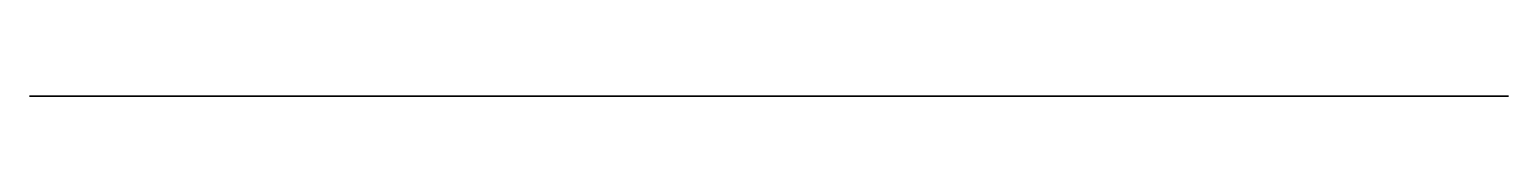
# Model space of a CAD drawing. Header units: centimetres. Extents: x -6.8 to 6.8, y 0 to 0.
import ezdxf

# ---------------------------------------------------------------- set-up
doc = ezdxf.new("R2010")
doc.units = ezdxf.units.CM
doc.header["$MEASUREMENT"] = 0
doc.layers.add('Motor Mount 2 v13_Sketch1', color=7, linetype='Continuous')

msp = doc.modelspace()

# ---------------------------------------------------------------- linework, layer by layer
at = {"layer": 'Motor Mount 2 v13_Sketch1'}
for p, q in [((-6.25, 0, -3.25), (-6.85, 0, -3.25)), ((-6.25, 0, -0.75), (-6.85, 0, -0.75)), ((-6.85, 0, -0.75), (-6.85, 0, 0.75)), ((-6.85, 0, 0.75), (-6.25, 0, 0.75)), ((-6.25, 0, 1.75), (-6.85, 0, 1.75)), ((-6.85, 0, -1.75), (-6.25, 0, -1.75)), ((-6.85, 0, -3.25), (-6.85, 0, -1.75)), ((-6.85, 0, 3.25), (-6.25, 0, 3.25)), ((-6.85, 0, 1.75), (-6.85, 0, 3.25)), ((-6.25, 0, 0.75), (-6.25, 0, 1.75)), ((-6.25, 0, 4), (6.25, 0, 4)), ((-6.25, 0, -4), (-6.25, 0, -3.25)), ((-6.25, 0, -1.75), (-6.25, 0, -0.75)), ((6.25, 0, -4), (-6.25, 0, -4)), ((-6.25, 0, 3.25), (-6.25, 0, 4)), ((-5.25, 0, -3), (-5.25, 0, -1)), ((-4, 0, -3), (-5.25, 0, -3)), ((-4, 0, 1), (-5.25, 0, 1)), ((-5.25, 0, 1), (-5.25, 0, 3)), ((-5.25, 0, 3), (-4, 0, 3)), ((-5.25, 0, -1), (-4, 0, -1)), ((-4, 0, 3), (-4, 0, 1)), ((-4, 0, -1), (-4, 0, -3)), ((-0.804, 0, 0.567), (-2.604, 0, 2.302)), ((-0.7, 0, 0.675), (-2.5, 0, 2.41)), ((-2.396, 0, 2.518), (-0.596, 0, 0.783)), ((-1, 0, 4), (-1, 0, 4.8)), ((-1, 0, 4.8), (1, 0, 4.8)), ((-0.257, 0, 2), (-0.257, 0, 3)), ((0, 0, 2), (0, 0, 3)), ((0.257, 0, 3), (0.257, 0, 2)), ((0.596, 0, 0.783), (2.396, 0, 2.518)), ((0.7, 0, 0.675), (2.5, 0, 2.41)), ((2.604, 0, 2.302), (0.804, 0, 0.567)), ((1, 0, 4.8), (1, 0, 4)), ((6.25, 0, 3.25), (6.85, 0, 3.25)), ((6.25, 0, 4), (6.25, 0, 3.25)), ((6.85, 0, 1.75), (6.25, 0, 1.75)), ((6.25, 0, 0.75), (6.85, 0, 0.75)), ((6.85, 0, -3.25), (6.25, 0, -3.25)), ((6.25, 0, 1.75), (6.25, 0, 0.75)), ((6.25, 0, -1.75), (6.85, 0, -1.75)), ((6.25, 0, -3.25), (6.25, 0, -4)), ((6.25, 0, -0.75), (6.25, 0, -1.75)), ((6.85, 0, -0.75), (6.25, 0, -0.75)), ((6.85, 0, -1.75), (6.85, 0, -3.25)), ((6.85, 0, 0.75), (6.85, 0, -0.75)), ((6.85, 0, 3.25), (6.85, 0, 1.75))]:
    msp.add_line(p, q, dxfattribs=at)
at = {"layer": 'Motor Mount 2 v13_Sketch1', "extrusion": (0, 1, 0)}
msp.add_circle((0, 0), 0.4, dxfattribs=at)
for centre, radius, start, end in [((2.5, 2.41), 0.15, 313.9455, 133.9455), ((0.7, 0.675), 0.15, 133.9455, 313.9455), ((0, 2), 0.257, 180, 0), ((0, 3), 0.257, 0, 180), ((-0.7, 0.675), 0.15, 226.0545, 46.0545), ((-2.5, 2.41), 0.15, 46.0545, 226.0545)]:
    msp.add_arc(centre, radius, start, end, dxfattribs=at)
at = {"layer": 'Motor Mount 2 v13_Sketch1'}
msp.add_point((0, 0), dxfattribs=at)

doc.saveas('drawing.dxf')
